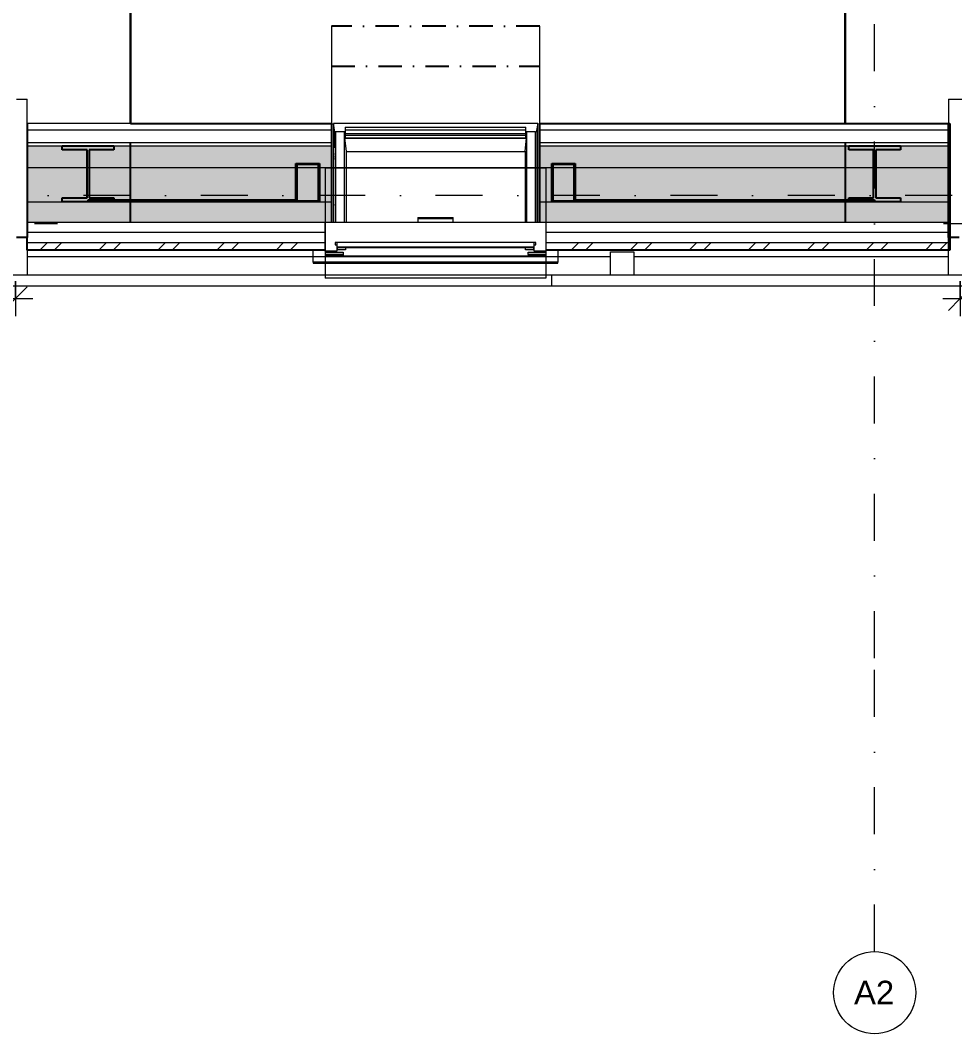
# Model space of a CAD drawing. Header units: millimetres. Extents: x -2015 to 46090, y -3604 to 14301.
# Drawn here: x 4461 to 8441, y -3571 to 746 of the extents above; entities that cross this region are included whole.
import ezdxf

# ---------------------------------------------------------------- set-up
doc = ezdxf.new("R2010")
doc.units = ezdxf.units.MM
for name, pattern in [('HA_DashDot_10mm-S3mm', [500, 200, -150, 0, -150]), ('HA_DashDot_4mm-S1mm', [200, 100, -50, 0, -50]), ('HA_DashDot_6mm-S2mm', [300, 100, -100, 0, -100])]:
    doc.linetypes.add(name, pattern=pattern)
for name, color, linetype, lineweight in [('-UNDERLAY_A-AREA-____-OTLN', 9, 'Continuous', 25), ('-UNDERLAY_A-WALL-____-OTLN', 9, 'Continuous', 9), ('-UNDERLAY_M-HVAC-DUCT-OTLN', 9, 'Continuous', 9), ('A-____-____-DIMS', 9, 'Continuous', 5), ('A-____-____-DIMS-50', 9, 'Continuous', 5), ('A-DETL-____-CNTR', 9, 'HA_DashDot_6mm-S2mm', 9), ('A-FLOR-____-OVHD', 9, 'HA_DashDot_4mm-S1mm', 25), ('A-GENM-____-MCUT', 9, 'Continuous', 25), ('A-GLAZ-____-OTLN', 9, 'Continuous', 5), ('A-ROOF-____-MCUT', 9, 'Continuous', 25), ('A-ROOF-____-OTLN', 9, 'Continuous', 9), ('A-ROOF-____-PATT', 9, 'Continuous', 25), ('A-WALL-____-MCUT', 9, 'Continuous', 9), ('S-GRID-____-IDEN', 9, 'Continuous', 9), ('S-GRID-____-OTLN', 9, 'Continuous', 5)]:
    doc.layers.add(name, color=color, linetype=linetype, lineweight=lineweight)
doc.styles.add('Arial', font='arial.ttf', dxfattribs={"height": 100})
doc.styles.add('Arial_1', font='arial.ttf', dxfattribs={"height": 75})
doc.dimstyles.new('Inner_Dimensions', dxfattribs={"dimscale": 304.8, "dimtxt": 76.519455, "dimasz": 0.328084, "dimexe": 0.246063, "dimexo": 0.0625, "dimgap": 0.032808, "dimtad": 1, "dimdec": 0, "dimzin": 0, "dimdsep": 46, "dimtxsty": 'Arial_1', "dimblk1": 'OBLIQUE', "dimblk2": 'OBLIQUE', "dimsah": 1, "dimcen": 0.09, "dimdle": 0.246063, "dimazin": 0, "dimtfac": 1, "dimtdec": 4, "dimtix": 1, "dimtmove": 0, "dimatfit": 3, "dimfxl": 0.246063, "dimfxlon": 1, "dimtvp": 1, "dimtolj": 1, "dimtzin": 0, "dimlwd": 9, "dimlwe": 9, "dimarcsym": 2})
pattern_1 = [(0, (0, 0), (58.594, 33.829), [39.062, -78.125]), (120, (0, 0), (-58.593773, 33.82939), [39.062, -78.125]), (60, (0, 0), (0.000227, 67.65839), [0, -78.125, 39.062, 0])]

# ---------------------------------------------------------------- blocks, each defined once
blk = doc.blocks.new('BD Libus_IFC_ifc-1-DSP_2NP-A')
at = {"layer": 'A-GENM-____-MCUT', "color": 7}
for p, q in [((4640, 194.2), (4640, 211.5)), ((4640, 211.5), (4860, 211.5)), ((4745.3, 194.2), (4640, 194.2)), ((4745.3, -9.6), (4745.3, 194.2)), ((4860, 194.2), (4754.8, 194.2)), ((4754.8, 194.2), (4754.8, -9.6)), ((4860, 211.5), (4860, 194.2)), ((7990, 194.2), (7990, 211.5)), ((7990, 211.5), (8210, 211.5)), ((8095.3, 194.2), (7990, 194.2)), ((8095.3, -9.7), (8095.3, 194.2)), ((8210, 194.2), (8104.8, 194.2)), ((8104.8, 194.2), (8104.8, -9.7)), ((8210, 211.5), (8210, 194.2)), ((5635, -27), (5635, 135.6)), ((5635, 135.6), (5735, 135.6)), ((5731, 131.3), (5639, 131.3)), ((5639, 131.3), (5639, -22.7)), ((5731, -22.7), (5731, 131.3)), ((5735, 135.6), (5735, -27)), ((6725, -27), (6725, 135.6)), ((6725, 135.6), (6825, 135.6)), ((6821, 131.3), (6729, 131.3)), ((6729, 131.3), (6729, -22.7)), ((6821, -22.7), (6821, 131.3)), ((6825, 135.6), (6825, -27)), ((4640, -27), (4640, -9.6)), ((4640, -9.6), (4745.3, -9.6)), ((4860, -27), (4640, -27)), ((4750, -19.1), (5635, -19.2)), ((4750, -27.1), (4750, -19.1)), ((5635, -27.1), (4750, -27.1)), ((4754.8, -9.6), (4860, -9.6)), ((4860, -9.6), (4860, -27)), ((5635, -19.2), (5635, -27.1)), ((5735, -27), (5635, -27)), ((5639, -22.7), (5731, -22.7)), ((6825, -27), (6725, -27)), ((6729, -22.7), (6821, -22.7)), ((6825, -19.2), (8100, -19.2)), ((6825, -27.1), (6825, -19.2)), ((8100, -27.1), (6825, -27.1)), ((7990, -27), (7990, -9.7)), ((7990, -9.7), (8095.3, -9.7)), ((8210, -27), (7990, -27)), ((8100, -19.2), (8100, -27.1)), ((8104.8, -9.7), (8210, -9.7)), ((8210, -9.7), (8210, -27))]:
    blk.add_line(p, q, dxfattribs=at)
blk = doc.blocks.new('Roof-Windows_VELUX_VFE - VFE size 940x1370 _PK38__67_26-1838227-DSP_2NP-A')
at = {"layer": 'A-GLAZ-____-OTLN'}
for p, q in [((-470, 235), (470, 235)), ((-470, 235), (-470, -235)), ((470, 235), (470, -235)), ((-470, -119.5), (-470, 3.7)), ((-470, 3.7), (470, 3.7)), ((-75, 23.6), (-75, 18.6)), ((-75, 23.6), (75, 23.6)), ((-75, 18.6), (-75, 3.7)), ((-75, 18.6), (75, 18.6)), ((75, 18.6), (75, 23.6)), ((75, 3.7), (75, 18.6)), ((470, 3.7), (470, -119.5)), ((427.6, -83.2), (-427.6, -83.2)), ((-427.6, -83.2), (-427.6, -92.9)), ((-420, -83.2), (-420, -92.9)), ((420, -92.9), (420, -83.2)), ((427.6, -92.9), (427.6, -83.2)), ((-420, -119.5), (-470, -119.5)), ((-470, -119.5), (-470, -121.5)), ((-469, -133.5), (-469, -123.5)), ((-469, -123.5), (-394, -123.5)), ((-427.6, -92.9), (-420, -92.9)), ((-420, -92.9), (-420, -119.5)), ((-420, -100.9), (420, -100.9)), ((-417.8, -105.2), (-420, -105.2)), ((-417.8, -114.1), (-417.8, -103.7)), ((-417.8, -103.7), (-383.7, -103.7)), ((-383.7, -114.1), (-417.8, -114.1)), ((-394, -123.5), (-394, -133.5)), ((-383.7, -103.7), (-383.7, -114.1)), ((383.7, -105.2), (-383.7, -105.2)), ((383.7, -103.7), (417.8, -103.7)), ((383.7, -114.1), (383.7, -103.7)), ((417.8, -114.1), (383.7, -114.1)), ((394, -133.5), (394, -123.5)), ((394, -123.5), (469, -123.5)), ((417.8, -103.7), (417.8, -114.1)), ((420, -105.2), (417.8, -105.2)), ((420, -119.5), (420, -92.9)), ((420, -92.9), (427.6, -92.9)), ((470, -119.5), (420, -119.5)), ((469, -123.5), (469, -133.5)), ((470, -121.5), (470, -119.5)), ((-470, -139.3), (-470, -140)), ((-470, -139.3), (470, -139.3)), ((-394, -133.5), (-469, -133.5)), ((-469, -133.5), (-469, -137.5)), ((-394, -137.5), (-469, -137.5)), ((-394, -133.5), (-394, -137.5)), ((469, -133.5), (394, -133.5)), ((394, -133.5), (394, -137.5)), ((469, -137.5), (394, -137.5)), ((469, -133.5), (469, -137.5)), ((470, -140), (470, -139.3)), ((470, -235), (-470, -235))]:
    blk.add_line(p, q, dxfattribs=at)
blk = doc.blocks.new('Roof-Windows_VELUX_GLL_1061 - PK06-1841920-DSP_2NP-A')
at = {"layer": 'A-GLAZ-____-OTLN'}
for p, q in [((6665, 306.5), (5795, 306.5)), ((5795, 306.5), (5795, -113.8)), ((5801, 269.2), (5795, 306.5)), ((6665, 306.5), (6659, 269.2)), ((6665, -113.8), (6665, 306.5)), ((5801, 269.2), (5801, 202.6)), ((5804.1, 259.7), (5801, 259.7)), ((5842, 271.1), (5804.1, 271.1)), ((5804.1, 271.1), (5804.1, -113.8)), ((5844, 253.3), (5842, 271.1)), ((5842, -113.8), (5842, 271.1)), ((5845, 259.7), (5843.3, 259.7)), ((5845, 291.5), (6615, 291.5)), ((5845, 291.5), (5845, 291.5)), ((5845, 291.5), (5845, 282.8)), ((5845, 282.8), (5845, 278.3)), ((5845, 278.4), (5845, 276.9)), ((6615, 278.3), (5845, 278.3)), ((5845, 276.9), (5845, 274.6)), ((5845, 274.6), (5845, 272.1)), ((5845, 272.1), (5845, 267.8)), ((5845, 267.8), (5845, 263.4)), ((5845, 263.4), (5845, 257.2)), ((5845, 263.4), (6615, 263.4)), ((6615, 282.8), (6615, 291.5)), ((6615, 291.5), (6615, 291.5)), ((6615, 278.3), (6615, 282.8)), ((6615, 276.9), (6615, 278.4)), ((6615, 274.6), (6615, 276.9)), ((6615, 272.1), (6615, 274.6)), ((6615, 267.8), (6615, 272.1)), ((6615, 263.4), (6615, 267.8)), ((6615, 257.2), (6615, 263.4)), ((6616.7, 259.7), (6615, 259.7)), ((6618, 271.1), (6616, 253.3)), ((6655.9, 271.1), (6618, 271.1)), ((6618, 271.1), (6618, -113.8)), ((6655.9, -113.8), (6655.9, 271.1)), ((6659, 259.7), (6655.9, 259.7)), ((6659, -113.8), (6659, 269.2)), ((5801, 258.3), (5804.1, 258.3)), ((5804.1, 235.1), (5801, 235.1)), ((5804.1, 227.7), (5801, 227.7)), ((5804.1, 218.5), (5801, 218.5)), ((5842.7, 253.3), (5842.7, 243.5)), ((5842.7, 253.3), (5845, 253.3)), ((5842.7, 243.5), (5848.6, 189.3)), ((5842.7, 243.5), (6617.3, 243.5)), ((5843.3, 258.3), (5845, 258.3)), ((5845, 257.3), (6615, 257.3)), ((5845, 257.3), (5845, 251.3)), ((5845, 251.3), (5845, 245.8)), ((5845, 245.8), (6615, 245.8)), ((6611.4, 189.3), (6617.3, 243.5)), ((6615, 258.3), (6616.7, 258.3)), ((6615, 251.3), (6615, 257.3)), ((6615, 253.3), (6617.3, 253.3)), ((6615, 245.8), (6615, 251.3)), ((6617.3, 243.5), (6617.3, 253.3)), ((6655.9, 258.3), (6659, 258.3)), ((6659, 235.1), (6655.9, 235.1)), ((6659, 227.7), (6655.9, 227.7)), ((6659, 218.5), (6655.9, 218.5)), ((5804.1, 175.9), (5801, 175.9)), ((5848.6, 189.3), (5848.6, -113.8)), ((6611.4, 185.5), (5848.6, 185.5)), ((6611.4, 189.3), (6611.4, -113.8)), ((6659, 175.9), (6655.9, 175.9)), ((5801, 167.1), (5804.1, 167.1)), ((5804.1, 158.6), (5801, 158.6)), ((5804.1, 154.1), (5801, 154.1)), ((6655.9, 167.1), (6659, 167.1)), ((6659, 158.6), (6655.9, 158.6)), ((6659, 154.1), (6655.9, 154.1)), ((5804.1, -39.6), (5801, -39.6)), ((5801, -39.6), (5804.1, -39.6)), ((6659, -39.6), (6655.9, -39.6)), ((6655.9, -39.6), (6659, -39.6)), ((5709, -284.5), (5709, -233)), ((6751, -233), (6751, -284.5)), ((6751, -284.5), (5709, -284.5)), ((5709, -284.5), (5709, -289.1)), ((5709, -289.1), (6751, -289.1)), ((6751, -289.1), (6751, -284.5))]:
    blk.add_line(p, q, dxfattribs=at)
blk = doc.blocks.new('Grid - Radius 3_5mm-353793-DSP_2NP-A')
at = {"layer": 'S-GRID-____-IDEN'}
blk.add_circle((0, 0), 3.5, dxfattribs=at)
blk = doc.blocks.new('DIMBLOCK117-DSP_2NP-A')
at = {"layer": 'A-____-____-DIMS-50', "lineweight": 9}
for p, q in [((8465, -364.6), (8465, -514.6)), ((8465, -439.6), (8465, -364.6)), ((10300.4, -364.6), (10300.4, -514.6)), ((10300.4, -439.6), (10300.4, -364.6)), ((8465, -439.6), (8515, -389.6)), ((10300.4, -439.6), (10350.4, -389.6)), ((8390, -439.6), (10375.4, -439.6)), ((8465, -439.6), (8415, -489.6)), ((10300.4, -439.6), (10250.4, -489.6))]:
    blk.add_line(p, q, dxfattribs=at)
at = {"layer": 'A-____-____-DIMS-50', "color": 0, "lineweight": 9, "insert": (9267.3, -332.2), "char_height": 75, "width": 276.883, "attachment_point": 1, "line_spacing_factor": 0.941778, "style": 'Arial_1'}
blk.add_mtext('1835', dxfattribs=at)
blk = doc.blocks.new('_Oblique')
at = {"color": 0, "linetype": 'ByBlock', "lineweight": -2}
blk.add_line((-0.5, -0.5), (0.5, 0.5), dxfattribs=at)
blk = doc.blocks.new('DIMBLOCK121-DSP_2NP-A')
at = {"layer": 'A-____-____-DIMS-50', "lineweight": 9}
for p, q in [((2555, -364.6), (2555, -514.6)), ((2555, -439.6), (2555, -364.6)), ((4440, -364.6), (4440, -514.6)), ((4440, -439.6), (4440, -364.6)), ((2555, -439.6), (2605, -389.6)), ((4440, -439.6), (4490, -389.6)), ((2555, -439.6), (2505, -489.6)), ((2555, -439.6), (4515, -439.6)), ((4440, -439.6), (4390, -489.6))]:
    blk.add_line(p, q, dxfattribs=at)
at = {"layer": 'A-____-____-DIMS-50', "color": 0, "lineweight": 9, "insert": (3382.1, -332.2), "char_height": 75, "width": 276.883, "attachment_point": 1, "line_spacing_factor": 0.941778, "style": 'Arial_1'}
blk.add_mtext('1885', dxfattribs=at)

msp = doc.modelspace()

# ---------------------------------------------------------------- hatches: boundary and pattern name
at = {"layer": 'A-ROOF-____-PATT', "lineweight": 5}
h = msp.add_hatch(dxfattribs=at)
h.set_pattern_fill('FP_2', color=256, style=0, pattern_type=2)
h.set_pattern_definition(pattern_1)
h.paths.add_polyline_path([(12165, -27), (13931.3, -27), (13931.3, 211.5), (12165, 211.5), (12165, 81.9)])
h.paths.add_polyline_path([(318.1, -27), (1870, -27), (1870, 211.5), (-340, 211.5), (-340, -27)])
h.paths.add_polyline_path([(21832.5, -27), (21893.3, 211.5), (19135, 211.5), (19135, -27), (21425.4, -27)])
h.paths.add_polyline_path([(4490, -27), (5786.3, -27), (5786.3, 211.5), (4490, 211.5), (4490, 81.9)])
h.paths.add_polyline_path([(6673.7, -27), (8420, -27), (8420, 211.5), (6673.7, 211.5), (6673.7, 81.9)])
h.paths.add_polyline_path([(16515, -27), (16515, 211.5), (14818.7, 211.5), (14818.7, -27), (16359.7, -27)])
h = msp.add_hatch(dxfattribs=at)
h.set_pattern_fill('FP_2', color=256, style=0, pattern_type=2)
h.set_pattern_definition(pattern_1)
h.paths.add_polyline_path([(21810.3, -113.7), (21832.5, -27), (19135, -27), (19135, -113.7), (21425.4, -113.7)])
h.paths.add_polyline_path([(-340, -113.7), (1870, -113.7), (1870, -27), (-340, -27)])
h.paths.add_polyline_path([(4490, -113.7), (5786.3, -113.7), (5786.3, -27), (4490, -27)])
h.paths.add_polyline_path([(16515, -113.7), (16515, -27), (14818.7, -27), (14818.7, -113.7), (16359.7, -113.7)])
h.paths.add_polyline_path([(6673.7, -113.7), (8420, -113.7), (8420, -27), (6673.7, -27), (6673.7, -38.9)])
h.paths.add_polyline_path([(12165, -113.7), (13931.3, -113.7), (13931.3, -27), (12165, -27)])
h = msp.add_hatch(dxfattribs=at)
h.set_pattern_fill('FP_1', color=256, style=0, pattern_type=2)
h.set_pattern_definition([(45, (0, 0), (-125.7236, 125.7236), []), (45, (0, 190.5), (-125.7236, 125.7236), [])])
h.paths.add_polyline_path([(21779.9, -233), (21788.2, -200.5), (19135, -200.5), (19135, -233), (21425.4, -233)])
h.paths.add_polyline_path([(-385, -233), (1870, -233), (1870, -200.5), (-340, -200.5), (-340, -216.8), (-385, -216.8)])
h.paths.add_polyline_path([(4490, -233), (5760, -233), (5760, -200.5), (4490, -200.5)])
h.paths.add_polyline_path([(16515, -233), (16515, -200.5), (14845, -200.7), (14845, -233), (16359.7, -233)])
h.paths.add_polyline_path([(6700, -233), (8420, -233), (8420, -200.5), (6700, -200.7), (6700, -232.5)])
h.paths.add_polyline_path([(12165, -233), (13905, -233), (13905, -200.5), (12165, -200.5)])

# ---------------------------------------------------------------- linework, layer by layer
at = {"layer": '-UNDERLAY_A-AREA-____-OTLN'}
for p, q in [((4930, 306.4), (4930, 4550)), ((7975, 4550), (7975, 306.4)), ((4930, -113.7), (4930, 225.1)), ((7975, 225.1), (7975, -113.7))]:
    msp.add_line(p, q, dxfattribs=at)
at = {"layer": '-UNDERLAY_A-WALL-____-OTLN'}
for p, q in [((8415, 117.5), (4490, 117.5)), ((8415, -340), (8415, -178.8)), ((4490, -233), (4490, -340)), ((4490, -260), (6975.1, -260)), ((7075.1, -260), (8415, -260)), ((4490, -340), (-340, -340)), ((21752.6, -340), (4490, -340)), ((6725, -385), (6725, -340)), ((-385, -385), (21787.6, -385))]:
    msp.add_line(p, q, dxfattribs=at)
at = {"layer": '-UNDERLAY_M-HVAC-DUCT-OTLN'}
for p, q in [((6975.1, -340), (6975.1, -240)), ((6975.1, -240), (7075.1, -240)), ((7075.1, -240), (7075.1, -340)), ((7075.1, -340), (6975.1, -340))]:
    msp.add_line(p, q, dxfattribs=at)
at = {"layer": 'A-DETL-____-CNTR'}
for p, q in [((620, -120), (4620, -120)), ((8393.4, -120), (12393.4, -120))]:
    msp.add_line(p, q, dxfattribs=at)
at = {"layer": 'A-FLOR-____-OVHD'}
for p, q in [((6673.7, 720.8), (5786.3, 720.8)), ((5786.3, 550.3), (6673.7, 550.3))]:
    msp.add_line(p, q, dxfattribs=at)
at = {"layer": 'A-ROOF-____-MCUT'}
for p, q in [((4930, 306.4), (5786.3, 306.4)), ((5786.3, 306.4), (5786.3, -113.8)), ((6673.7, -113.8), (6673.7, 306.4)), ((6673.7, 306.4), (8420, 306.4)), ((8420, 306.4), (8420, -233)), ((4490, -233), (4490, -178.8)), ((5760, -233), (4490, -233)), ((8420, -233), (6700, -233))]:
    msp.add_line(p, q, dxfattribs=at)
at = {"layer": 'A-ROOF-____-MCUT', "lineweight": 9}
for p, q in [((4490, 279.3), (5786.3, 279.3)), ((6673.7, 279.3), (8420, 279.3)), ((4490, 225.1), (5786.3, 225.1)), ((6673.7, 225.1), (8420, 225.1)), ((4490, 211.5), (5786.3, 211.5)), ((6673.7, 211.5), (8420, 211.5)), ((4490, -27), (5786.3, -27)), ((6673.7, -27), (8420, -27)), ((4490, -113.7), (5786.3, -113.7)), ((6673.7, -113.7), (8420, -113.7)), ((4490, -157.1), (5760, -157.1)), ((6700, -157.1), (8420, -157.1)), ((4490, -200.5), (5760, -200.5)), ((6700, -200.5), (8420, -200.5))]:
    msp.add_line(p, q, dxfattribs=at)
at = {"layer": 'A-ROOF-____-OTLN'}
for p, q in [((5786.3, 720.8), (5786.3, 306.4)), ((6673.7, 306.4), (6673.7, 720.8))]:
    msp.add_line(p, q, dxfattribs=at)
at = {"layer": 'A-WALL-____-MCUT', "lineweight": 25}
for p, q in [((4930, 850), (4930, 306.4)), ((7975, 306.4), (7975, 850)), ((4490, 306.4), (4490, -178.8)), ((8415, -178.8), (8415, 306.4)), ((4490, -178.8), (4445, -178.8)), ((8460, -178.8), (8415, -178.8))]:
    msp.add_line(p, q, dxfattribs=at)
at = {"layer": 'A-WALL-____-MCUT'}
for p, q in [((4445, 410), (4490, 410)), ((4490, 306.4), (4490, 410)), ((8415, 410), (8415, 306.4)), ((8415, 410), (8915, 410)), ((4930, 306.4), (4490, 306.4))]:
    msp.add_line(p, q, dxfattribs=at)
at = {"layer": 'S-GRID-____-OTLN', "linetype": 'HA_DashDot_10mm-S3mm', "lineweight": 9}
for p, q in [((8100, -1971.1), (8100, 12668.2)), ((25434, 0), (-414.9, 0)), ((8100, -3221.1), (8100, -1971.1))]:
    msp.add_line(p, q, dxfattribs=at)

# ---------------------------------------------------------------- block references
at = {"lineweight": 5}
msp.add_blockref('BD Libus_IFC_ifc-1-DSP_2NP-A', (0, 0), dxfattribs=at)
at = {"layer": 'A-GLAZ-____-OTLN'}
for name, p in [('Roof-Windows_VELUX_GLL_1061 - PK06-1841920-DSP_2NP-A', (0, 0)), ('Roof-Windows_VELUX_VFE - VFE size 940x1370 _PK38__67_26-1838227-DSP_2NP-A', (6230, -117.5))]:
    msp.add_blockref(name, p, dxfattribs=at)
at = {"layer": 'S-GRID-____-IDEN', "xscale": 49.99999999999998, "yscale": 49.99999999999998, "zscale": 49.99999999999998}
msp.add_blockref('Grid - Radius 3_5mm-353793-DSP_2NP-A', (8100, -3396.1), dxfattribs=at)

# ---------------------------------------------------------------- texts
at = {"layer": 'S-GRID-____-IDEN', "lineweight": 5, "insert": (8012.6, -3345.4), "char_height": 100, "width": 212.447, "attachment_point": 1, "style": 'Arial'}
msp.add_mtext('A2', dxfattribs=at)

# ---------------------------------------------------------------- dimensions: what is measured, and where the dimension line sits
at = {"layer": 'A-____-____-DIMS', "lineweight": 9}
for base, p1, p2, override, picture, middle in [((4440, -439.6), (2555, -364.6), (4440, -364.6), {"dimpost": '<>', "dimfxl": 1885}, 'DIMBLOCK121-DSP_2NP-A', (3497.5, -391.3)), ((10300.4, -439.6), (8465, -364.6), (10300.4, -364.6), {"dimpost": '<>', "dimfxl": 1835.373303}, 'DIMBLOCK117-DSP_2NP-A', (9382.7, -391.3))]:
    dim = msp.add_linear_dim(base=base, p1=p1, p2=p2, dimstyle='Inner_Dimensions', override=override, dxfattribs=at)
    dim.commit()
    dim.dimension.update_dxf_attribs({"geometry": picture, "text_midpoint": middle})

doc.saveas('drawing.dxf')
